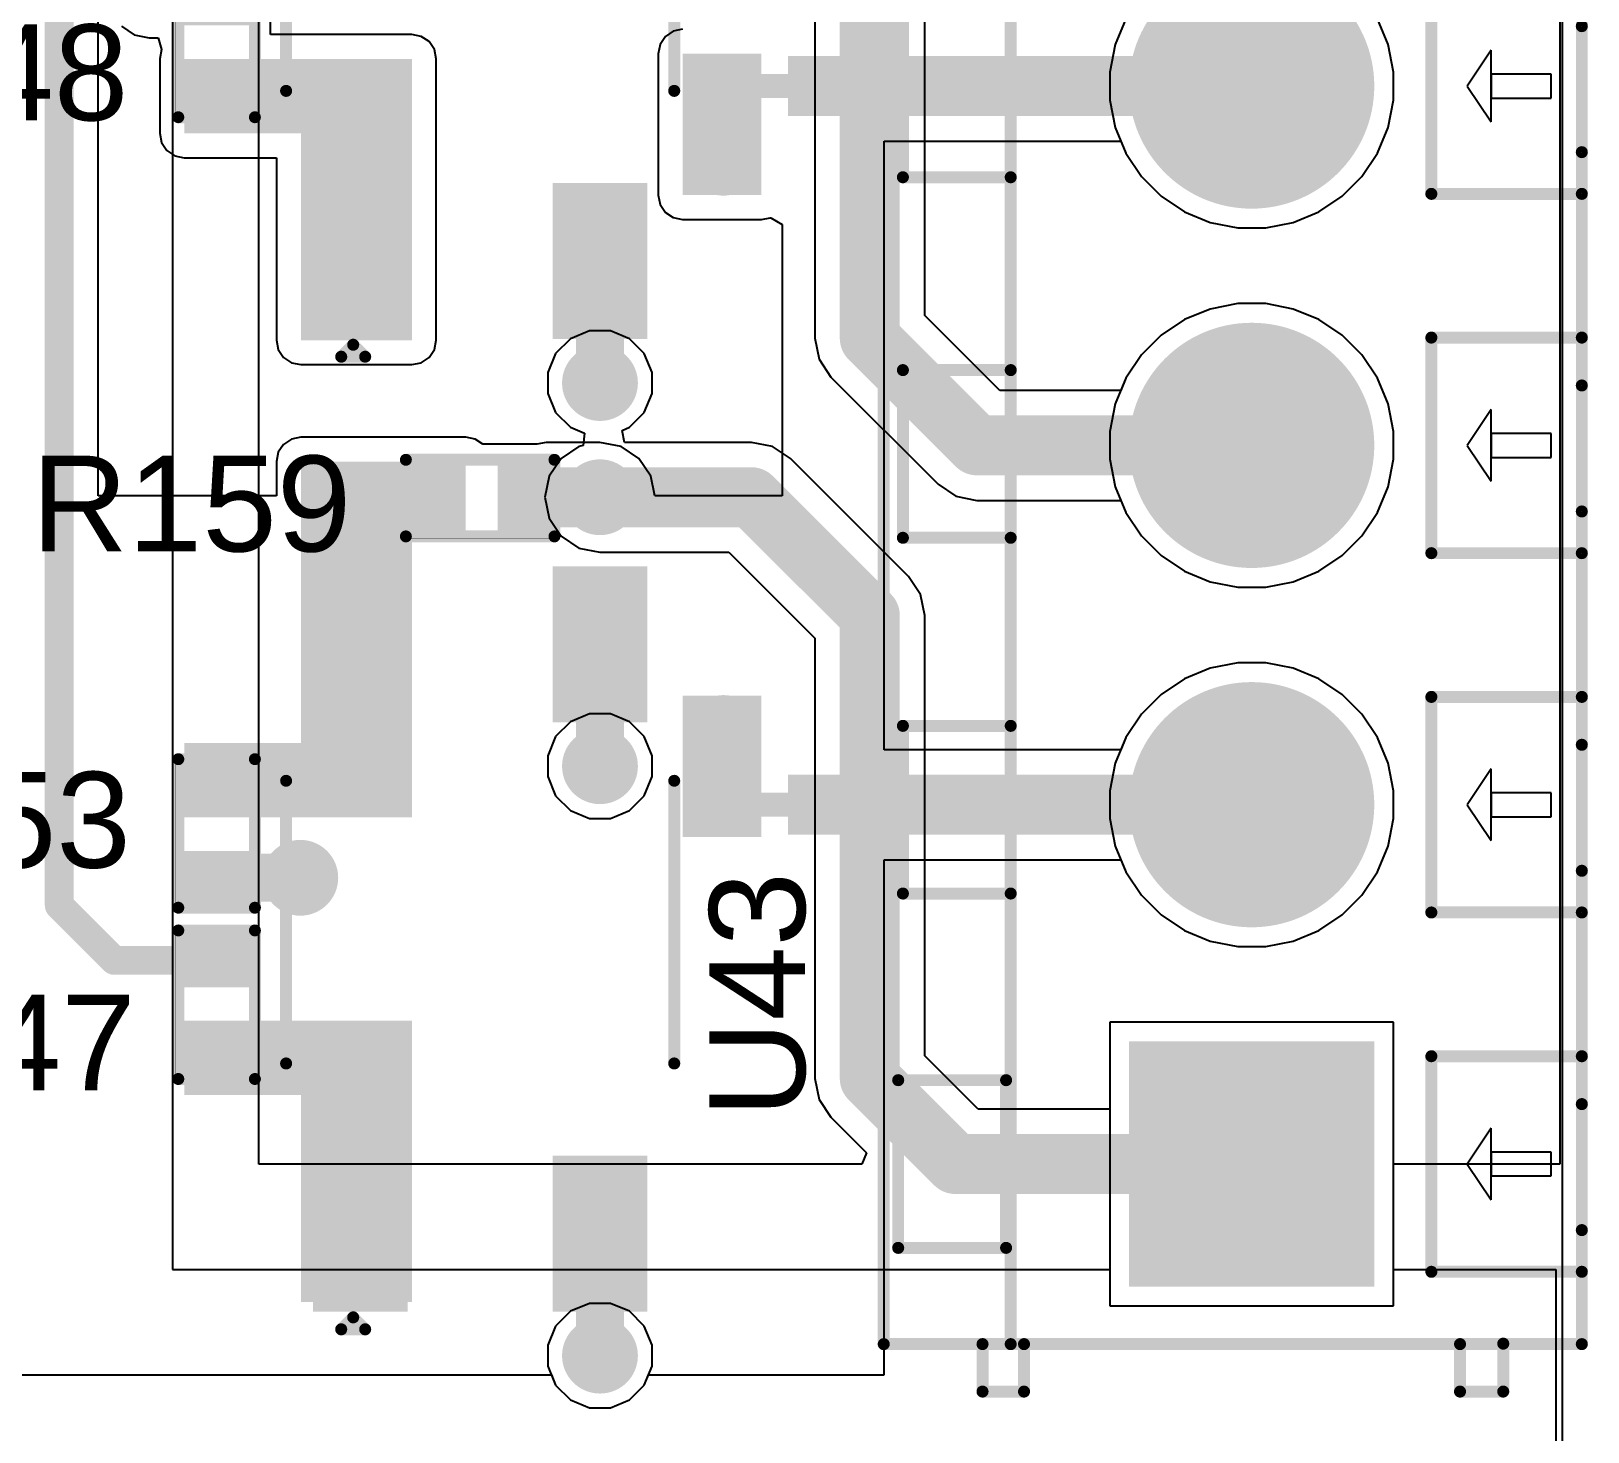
# Model space of a CAD drawing. Header units: millimetres. Extents: x 0 to 5423, y 0 to 5425.
# Drawn here: x 141.61 to 158.11, y 10.6 to 25.46 of the extents above; entities that cross this region are included whole.
import ezdxf

# ---------------------------------------------------------------- set-up
doc = ezdxf.new("R2010")
doc.units = ezdxf.units.MM
for name, color, linetype in [('BottomLayer', 5, 'Continuous'), ('BottomSolder', 6, 'Continuous'), ('MultiLayer', 9, 'Continuous'), ('PadHoleLayer', 156, 'Continuous'), ('TopLayer', 1, 'Continuous'), ('TopOverlay', 2, 'Continuous'), ('TopPaste', 8, 'Continuous'), ('TopSolder', 216, 'Continuous'), ('ViaHoleLayer', 16, 'Continuous')]:
    doc.layers.add(name, color=color, linetype=linetype)
doc.styles.add('Arial', font='', dxfattribs={"height": 0.2})
doc.styles.get('Arial').set_extended_font_data('Arial')

# ---------------------------------------------------------------- blocks, each defined once
blk = doc.blocks.new('N___T___P___37')
at = {"layer": 'TopLayer'}
for points in [[(-0.699, -0.318), (-0.699, 0.318), (-0.241, 0.318), (-0.241, -0.318)], [(0.241, -0.318), (0.241, 0.318), (0.699, 0.318), (0.699, -0.318)], [(-0.385, -0.127), (0.377, -0.127), (0.377, 0.127), (-0.385, 0.127)]]:
    blk.add_hatch(color=1, dxfattribs=at).paths.add_polyline_path(points)
at = {"layer": 'TopPaste'}
for points in [[(-0.699, -0.318), (-0.699, 0.318), (-0.241, 0.318), (-0.241, -0.318)], [(0.241, -0.318), (0.241, 0.318), (0.699, 0.318), (0.699, -0.318)]]:
    blk.add_hatch(color=8, dxfattribs=at).paths.add_polyline_path(points)
blk = doc.blocks.new('N___T___P___38')
at = {"layer": 'TopLayer'}
for points in [[(-0.699, -0.318), (-0.699, 0.318), (-0.241, 0.318), (-0.241, -0.318)], [(0.241, -0.318), (0.241, 0.318), (0.699, 0.318), (0.699, -0.318)], [(-0.384, -0.127), (0.378, -0.127), (0.378, 0.127), (-0.384, 0.127)]]:
    blk.add_hatch(color=1, dxfattribs=at).paths.add_polyline_path(points)
at = {"layer": 'TopPaste'}
for points in [[(-0.699, -0.318), (-0.699, 0.318), (-0.241, 0.318), (-0.241, -0.318)], [(0.241, -0.318), (0.241, 0.318), (0.699, 0.318), (0.699, -0.318)]]:
    blk.add_hatch(color=8, dxfattribs=at).paths.add_polyline_path(points)
blk = doc.blocks.new('DB125_3_81_8P_GN_S_68')
at = {"layer": 'BottomLayer'}
blk.add_hatch(color=5, dxfattribs=at).paths.add_polyline_path([(-14.585, 1.25), (-12.085, 1.25), (-12.085, -1.25), (-14.585, -1.25)])
h = blk.add_hatch(color=5, dxfattribs=at)
edge = h.paths.add_edge_path()
edge.add_arc((-9.525, 0), 1.25, 0, 360)
h = blk.add_hatch(color=5, dxfattribs=at)
edge = h.paths.add_edge_path()
edge.add_arc((-5.715, 0), 1.25, 0, 360)
h = blk.add_hatch(color=5, dxfattribs=at)
edge = h.paths.add_edge_path()
edge.add_arc((-1.905, 0), 1.25, 0, 360)
at = {"layer": 'BottomSolder'}
blk.add_hatch(color=6, dxfattribs=at).paths.add_polyline_path([(-14.635, 1.3), (-12.035, 1.3), (-12.035, -1.3), (-14.635, -1.3)])
h = blk.add_hatch(color=6, dxfattribs=at)
edge = h.paths.add_edge_path()
edge.add_arc((-9.525, 0), 1.3, 0, 360)
h = blk.add_hatch(color=6, dxfattribs=at)
edge = h.paths.add_edge_path()
edge.add_arc((-5.715, 0), 1.3, 0, 360)
h = blk.add_hatch(color=6, dxfattribs=at)
edge = h.paths.add_edge_path()
edge.add_arc((-1.905, 0), 1.3, 0, 360)
at = {"layer": 'MultiLayer'}
blk.add_hatch(color=9, dxfattribs=at).paths.add_polyline_path([(-14.585, 1.25), (-12.085, 1.25), (-12.085, -1.25), (-14.585, -1.25)])
h = blk.add_hatch(color=9, dxfattribs=at)
edge = h.paths.add_edge_path()
edge.add_arc((-9.525, 0), 1.25, 0, 360)
h = blk.add_hatch(color=9, dxfattribs=at)
edge = h.paths.add_edge_path()
edge.add_arc((-5.715, 0), 1.25, 0, 360)
h = blk.add_hatch(color=9, dxfattribs=at)
edge = h.paths.add_edge_path()
edge.add_arc((-1.905, 0), 1.25, 0, 360)
at = {"layer": 'PadHoleLayer'}
h = blk.add_hatch(color=156, dxfattribs=at)
edge = h.paths.add_edge_path()
edge.add_arc((-13.335, 0), 0.625, 0, 360)
h = blk.add_hatch(color=156, dxfattribs=at)
edge = h.paths.add_edge_path()
edge.add_arc((-9.525, 0), 0.625, 0, 360)
h = blk.add_hatch(color=156, dxfattribs=at)
edge = h.paths.add_edge_path()
edge.add_arc((-5.715, 0), 0.625, 0, 360)
h = blk.add_hatch(color=156, dxfattribs=at)
edge = h.paths.add_edge_path()
edge.add_arc((-1.905, 0), 0.625, 0, 360)
at = {"layer": 'TopLayer'}
blk.add_hatch(color=1, dxfattribs=at).paths.add_polyline_path([(-14.585, 1.25), (-12.085, 1.25), (-12.085, -1.25), (-14.585, -1.25)])
h = blk.add_hatch(color=1, dxfattribs=at)
edge = h.paths.add_edge_path()
edge.add_arc((-9.525, 0), 1.25, 0, 360)
h = blk.add_hatch(color=1, dxfattribs=at)
edge = h.paths.add_edge_path()
edge.add_arc((-5.715, 0), 1.25, 0, 360)
h = blk.add_hatch(color=1, dxfattribs=at)
edge = h.paths.add_edge_path()
edge.add_arc((-1.905, 0), 1.25, 0, 360)
at = {"layer": 'TopSolder'}
blk.add_hatch(color=216, dxfattribs=at).paths.add_polyline_path([(-14.635, 1.3), (-12.035, 1.3), (-12.035, -1.3), (-14.635, -1.3)])
h = blk.add_hatch(color=216, dxfattribs=at)
edge = h.paths.add_edge_path()
edge.add_arc((-9.525, 0), 1.3, 0, 360)
h = blk.add_hatch(color=216, dxfattribs=at)
edge = h.paths.add_edge_path()
edge.add_arc((-5.715, 0), 1.3, 0, 360)
h = blk.add_hatch(color=216, dxfattribs=at)
edge = h.paths.add_edge_path()
edge.add_arc((-1.905, 0), 1.3, 0, 360)
at = {"layer": 'TopOverlay'}
for p, q in [((-13.335, -2.286), (-13.716, -2.54)), ((-12.954, -2.54), (-13.335, -2.286)), ((-9.525, -2.286), (-9.906, -2.54)), ((-9.144, -2.54), (-9.525, -2.286)), ((-5.715, -2.286), (-6.096, -2.54)), ((-5.334, -2.54), (-5.715, -2.286)), ((-1.905, -2.286), (-2.286, -2.54)), ((-1.524, -2.54), (-1.905, -2.286)), ((-13.716, -2.54), (-12.954, -2.54)), ((-13.208, -2.54), (-13.462, -2.54)), ((-13.462, -2.54), (-13.462, -3.175)), ((-13.208, -3.175), (-13.208, -2.54)), ((-9.906, -2.54), (-9.144, -2.54)), ((-9.398, -2.54), (-9.652, -2.54)), ((-9.652, -2.54), (-9.652, -3.175)), ((-9.398, -3.175), (-9.398, -2.54)), ((-6.096, -2.54), (-5.334, -2.54)), ((-5.588, -2.54), (-5.842, -2.54)), ((-5.842, -2.54), (-5.842, -3.175)), ((-5.588, -3.175), (-5.588, -2.54)), ((-2.286, -2.54), (-1.524, -2.54)), ((-1.778, -2.54), (-2.032, -2.54)), ((-2.032, -2.54), (-2.032, -3.175)), ((-1.778, -3.175), (-1.778, -2.54)), ((-13.462, -3.175), (-13.208, -3.175)), ((-9.652, -3.175), (-9.398, -3.175)), ((-5.842, -3.175), (-5.588, -3.175)), ((-2.032, -3.175), (-1.778, -3.175))]:
    blk.add_line(p, q, dxfattribs=at)
at = {"layer": 'TopOverlay', "const_width": 0.127}
for points in [[(-15.245, 3.9), (-15.245, -3.5)], [(-15.245, 3.9), (15.245, 3.9)], [(-14.224, 3.747), (-12.446, 3.747)], [(-14.224, 3.747), (-14.224, 2.603)], [(-12.446, 3.747), (-12.446, 2.603)], [(-10.467, 3.697), (-8.689, 3.697)], [(-10.467, 3.697), (-10.467, 2.554)], [(-8.689, 3.697), (-8.689, 2.554)], [(-6.695, 3.697), (-4.917, 3.697)], [(-6.695, 3.697), (-6.695, 2.554)], [(-4.917, 3.697), (-4.917, 2.554)], [(-2.872, 3.697), (-1.094, 3.697)], [(-2.872, 3.697), (-2.872, 2.554)], [(-15.748, 2.853), (-15.245, 2.853)], [(-15.748, 2.853), (-15.748, 2.413)], [(-14.224, 2.603), (-12.446, 2.603)], [(-15.748, 2.413), (-15.245, 2.413)], [(-15.245, 2.554), (15.245, 2.554)], [(-10.467, 2.554), (-8.689, 2.554)], [(-6.695, 2.554), (-4.917, 2.554)], [(-2.872, 2.554), (-1.094, 2.554)], [(-14.478, -1.905), (-14.478, -3.5)], [(-14.478, -1.905), (-12.192, -1.905)], [(-12.192, -1.905), (-12.192, -3.5)], [(-10.668, -1.905), (-10.668, -3.5)], [(-10.668, -1.905), (-8.382, -1.905)], [(-8.382, -1.905), (-8.382, -3.5)], [(-6.858, -1.905), (-6.858, -3.5)], [(-6.858, -1.905), (-4.572, -1.905)], [(-4.572, -1.905), (-4.572, -3.5)], [(-3.048, -1.905), (-3.048, -3.5)], [(-3.048, -1.905), (-0.762, -1.905)], [(-15.748, -2.209), (-15.245, -2.209)], [(-15.748, -2.209), (-15.748, -2.667)], [(-15.748, -2.667), (-15.24, -2.667)], [(-15.245, -3.5), (15.245, -3.5)], [(-14.478, -3.5), (-14.036, -3.5)], [(-12.7, -3.5), (-12.192, -3.5)], [(-10.668, -3.5), (-10.226, -3.5)], [(-8.89, -3.5), (-8.382, -3.5)], [(-6.858, -3.5), (-6.416, -3.5)], [(-5.08, -3.5), (-4.572, -3.5)], [(-3.048, -3.5), (-2.606, -3.5)], [(-1.27, -3.5), (-0.762, -3.5)]]:
    blk.add_lwpolyline(points, dxfattribs=at)
at = {"layer": 'TopOverlay', "const_width": 0.0635}
for points in [[(-15.277, 3.9, 1), (-15.213, 3.9, 1)], [(-15.277, 3.9, 1), (-15.213, 3.9, 1)], [(-14.256, 3.747, 1), (-14.192, 3.747, 1)], [(-14.256, 3.747, 1), (-14.192, 3.747, 1)], [(-12.478, 3.747, 1), (-12.414, 3.747, 1)], [(-12.478, 3.747, 1), (-12.414, 3.747, 1)], [(-10.499, 3.697, 1), (-10.435, 3.697, 1)], [(-10.499, 3.697, 1), (-10.435, 3.697, 1)], [(-8.721, 3.697, 1), (-8.657, 3.697, 1)], [(-8.721, 3.697, 1), (-8.657, 3.697, 1)], [(-6.727, 3.697, 1), (-6.663, 3.697, 1)], [(-6.727, 3.697, 1), (-6.663, 3.697, 1)], [(-4.949, 3.697, 1), (-4.885, 3.697, 1)], [(-4.949, 3.697, 1), (-4.885, 3.697, 1)], [(-2.904, 3.697, 1), (-2.84, 3.697, 1)], [(-2.904, 3.697, 1), (-2.84, 3.697, 1)], [(-15.78, 2.853, 1), (-15.716, 2.853, 1)], [(-15.78, 2.853, 1), (-15.716, 2.853, 1)], [(-15.277, 2.853, 1), (-15.213, 2.853, 1)], [(-14.256, 2.603, 1), (-14.192, 2.603, 1)], [(-14.256, 2.603, 1), (-14.192, 2.603, 1)], [(-12.478, 2.603, 1), (-12.414, 2.603, 1)], [(-12.478, 2.603, 1), (-12.414, 2.603, 1)], [(-15.78, 2.413, 1), (-15.716, 2.413, 1)], [(-15.78, 2.413, 1), (-15.716, 2.413, 1)], [(-15.277, 2.554, 1), (-15.213, 2.554, 1)], [(-15.277, 2.413, 1), (-15.213, 2.413, 1)], [(-10.499, 2.554, 1), (-10.435, 2.554, 1)], [(-10.499, 2.554, 1), (-10.435, 2.554, 1)], [(-8.721, 2.554, 1), (-8.657, 2.554, 1)], [(-8.721, 2.554, 1), (-8.657, 2.554, 1)], [(-6.727, 2.554, 1), (-6.663, 2.554, 1)], [(-6.727, 2.554, 1), (-6.663, 2.554, 1)], [(-4.949, 2.554, 1), (-4.885, 2.554, 1)], [(-4.949, 2.554, 1), (-4.885, 2.554, 1)], [(-2.904, 2.554, 1), (-2.84, 2.554, 1)], [(-2.904, 2.554, 1), (-2.84, 2.554, 1)], [(-14.51, -1.905, 1), (-14.446, -1.905, 1)], [(-14.51, -1.905, 1), (-14.446, -1.905, 1)], [(-12.224, -1.905, 1), (-12.16, -1.905, 1)], [(-12.224, -1.905, 1), (-12.16, -1.905, 1)], [(-10.7, -1.905, 1), (-10.636, -1.905, 1)], [(-10.7, -1.905, 1), (-10.636, -1.905, 1)], [(-8.414, -1.905, 1), (-8.35, -1.905, 1)], [(-8.414, -1.905, 1), (-8.35, -1.905, 1)], [(-6.89, -1.905, 1), (-6.826, -1.905, 1)], [(-6.89, -1.905, 1), (-6.826, -1.905, 1)], [(-4.604, -1.905, 1), (-4.54, -1.905, 1)], [(-4.604, -1.905, 1), (-4.54, -1.905, 1)], [(-3.08, -1.905, 1), (-3.016, -1.905, 1)], [(-3.08, -1.905, 1), (-3.016, -1.905, 1)], [(-15.78, -2.209, 1), (-15.716, -2.209, 1)], [(-15.78, -2.209, 1), (-15.716, -2.209, 1)], [(-15.277, -2.209, 1), (-15.213, -2.209, 1)], [(-15.78, -2.667, 1), (-15.716, -2.667, 1)], [(-15.78, -2.667, 1), (-15.716, -2.667, 1)], [(-15.272, -2.667, 1), (-15.208, -2.667, 1)], [(-15.277, -3.5, 1), (-15.213, -3.5, 1)], [(-15.277, -3.5, 1), (-15.213, -3.5, 1)], [(-14.51, -3.5, 1), (-14.446, -3.5, 1)], [(-14.51, -3.5, 1), (-14.446, -3.5, 1)], [(-14.068, -3.5, 1), (-14.004, -3.5, 1)], [(-12.732, -3.5, 1), (-12.668, -3.5, 1)], [(-12.224, -3.5, 1), (-12.16, -3.5, 1)], [(-12.224, -3.5, 1), (-12.16, -3.5, 1)], [(-10.7, -3.5, 1), (-10.636, -3.5, 1)], [(-10.7, -3.5, 1), (-10.636, -3.5, 1)], [(-10.258, -3.5, 1), (-10.194, -3.5, 1)], [(-8.922, -3.5, 1), (-8.858, -3.5, 1)], [(-8.414, -3.5, 1), (-8.35, -3.5, 1)], [(-8.414, -3.5, 1), (-8.35, -3.5, 1)], [(-6.89, -3.5, 1), (-6.826, -3.5, 1)], [(-6.89, -3.5, 1), (-6.826, -3.5, 1)], [(-6.448, -3.5, 1), (-6.384, -3.5, 1)], [(-5.112, -3.5, 1), (-5.048, -3.5, 1)], [(-4.604, -3.5, 1), (-4.54, -3.5, 1)], [(-4.604, -3.5, 1), (-4.54, -3.5, 1)], [(-3.08, -3.5, 1), (-3.016, -3.5, 1)], [(-3.08, -3.5, 1), (-3.016, -3.5, 1)], [(-2.638, -3.5, 1), (-2.574, -3.5, 1)], [(-1.302, -3.5, 1), (-1.238, -3.5, 1)]]:
    blk.add_lwpolyline(points, format="xyb", close=True, dxfattribs=at)
blk = doc.blocks.new('SOP_4_2_54_99')
at = {"layer": 'TopLayer'}
for points in [[(-3.85, 1.67), (-2.4, 1.67), (-2.4, 0.87), (-3.85, 0.87)], [(2.4, 1.67), (3.85, 1.67), (3.85, 0.87), (2.4, 0.87)], [(-3.85, -0.87), (-2.4, -0.87), (-2.4, -1.67), (-3.85, -1.67)], [(2.4, -0.87), (3.85, -0.87), (3.85, -1.67), (2.4, -1.67)]]:
    blk.add_hatch(color=1, dxfattribs=at).paths.add_polyline_path(points)
at = {"layer": 'TopPaste'}
for points in [[(-3.85, 1.67), (-2.4, 1.67), (-2.4, 0.87), (-3.85, 0.87)], [(2.4, 1.67), (3.85, 1.67), (3.85, 0.87), (2.4, 0.87)], [(-3.85, -0.87), (-2.4, -0.87), (-2.4, -1.67), (-3.85, -1.67)], [(2.4, -0.87), (3.85, -0.87), (3.85, -1.67), (2.4, -1.67)]]:
    blk.add_hatch(color=8, dxfattribs=at).paths.add_polyline_path(points)
at = {"layer": 'TopSolder'}
for points in [[(-3.952, 1.772), (-2.298, 1.772), (-2.298, 0.768), (-3.952, 0.768)], [(2.298, 1.772), (3.952, 1.772), (3.952, 0.768), (2.298, 0.768)], [(-3.952, -0.768), (-2.298, -0.768), (-2.298, -1.772), (-3.952, -1.772)], [(2.298, -0.768), (3.952, -0.768), (3.952, -1.772), (2.298, -1.772)]]:
    blk.add_hatch(color=216, dxfattribs=at).paths.add_polyline_path(points)
at = {"layer": 'TopOverlay', "const_width": 0.127}
for points in [[(-1.321, 2.057), (1.676, 2.057)], [(-4.14, 1.473), (-4.14, 1.219)], [(-4.14, 1.473), (-4.013, 1.346)], [(-4.013, 1.346), (-4.14, 1.219)], [(-1.321, -2.057), (1.676, -2.057)]]:
    blk.add_lwpolyline(points, dxfattribs=at)
at = {"layer": 'TopOverlay', "const_width": 0.0635}
for points in [[(-1.353, 2.057, 1), (-1.289, 2.057, 1)], [(1.645, 2.057, 1), (1.708, 2.057, 1)], [(-4.172, 1.473, 1), (-4.108, 1.473, 1)], [(-4.172, 1.473, 1), (-4.108, 1.473, 1)], [(-4.045, 1.346, 1), (-3.981, 1.346, 1)], [(-4.045, 1.346, 1), (-3.981, 1.346, 1)], [(-4.172, 1.219, 1), (-4.108, 1.219, 1)], [(-4.172, 1.219, 1), (-4.108, 1.219, 1)], [(-1.353, -2.057, 1), (-1.289, -2.057, 1)], [(1.645, -2.057, 1), (1.708, -2.057, 1)]]:
    blk.add_lwpolyline(points, format="xyb", close=True, dxfattribs=at)
blk = doc.blocks.new('SOP_4_2_54_100')
at = {"layer": 'TopLayer'}
for points in [[(-3.85, 1.67), (-2.4, 1.67), (-2.4, 0.87), (-3.85, 0.87)], [(2.4, 1.67), (3.85, 1.67), (3.85, 0.87), (2.4, 0.87)], [(-3.85, -0.87), (-2.4, -0.87), (-2.4, -1.67), (-3.85, -1.67)], [(2.4, -0.87), (3.85, -0.87), (3.85, -1.67), (2.4, -1.67)]]:
    blk.add_hatch(color=1, dxfattribs=at).paths.add_polyline_path(points)
at = {"layer": 'TopPaste'}
for points in [[(-3.85, 1.67), (-2.4, 1.67), (-2.4, 0.87), (-3.85, 0.87)], [(2.4, 1.67), (3.85, 1.67), (3.85, 0.87), (2.4, 0.87)], [(-3.85, -0.87), (-2.4, -0.87), (-2.4, -1.67), (-3.85, -1.67)], [(2.4, -0.87), (3.85, -0.87), (3.85, -1.67), (2.4, -1.67)]]:
    blk.add_hatch(color=8, dxfattribs=at).paths.add_polyline_path(points)
at = {"layer": 'TopSolder'}
for points in [[(-3.952, 1.772), (-2.298, 1.772), (-2.298, 0.768), (-3.952, 0.768)], [(2.298, 1.772), (3.952, 1.772), (3.952, 0.768), (2.298, 0.768)], [(-3.952, -0.768), (-2.298, -0.768), (-2.298, -1.772), (-3.952, -1.772)], [(2.298, -0.768), (3.952, -0.768), (3.952, -1.772), (2.298, -1.772)]]:
    blk.add_hatch(color=216, dxfattribs=at).paths.add_polyline_path(points)
at = {"layer": 'TopOverlay', "const_width": 0.127}
for points in [[(-1.321, 2.057), (1.676, 2.057)], [(-4.14, 1.473), (-4.14, 1.219)], [(-4.14, 1.473), (-4.013, 1.346)], [(-4.013, 1.346), (-4.14, 1.219)], [(-1.321, -2.057), (1.676, -2.057)]]:
    blk.add_lwpolyline(points, dxfattribs=at)
at = {"layer": 'TopOverlay', "const_width": 0.0635}
for points in [[(-1.353, 2.057, 1), (-1.289, 2.057, 1)], [(1.645, 2.057, 1), (1.708, 2.057, 1)], [(-4.172, 1.473, 1), (-4.108, 1.473, 1)], [(-4.172, 1.473, 1), (-4.108, 1.473, 1)], [(-4.045, 1.346, 1), (-3.981, 1.346, 1)], [(-4.045, 1.346, 1), (-3.981, 1.346, 1)], [(-4.172, 1.219, 1), (-4.108, 1.219, 1)], [(-4.172, 1.219, 1), (-4.108, 1.219, 1)], [(-1.353, -2.057, 1), (-1.289, -2.057, 1)], [(1.645, -2.057, 1), (1.708, -2.057, 1)]]:
    blk.add_lwpolyline(points, format="xyb", close=True, dxfattribs=at)
blk = doc.blocks.new('R___0402_145')
at = {"layer": 'TopLayer'}
for points in [[(-0.699, -0.318), (-0.699, 0.318), (-0.241, 0.318), (-0.241, -0.318)], [(0.241, -0.318), (0.241, 0.318), (0.699, 0.318), (0.699, -0.318)]]:
    blk.add_hatch(color=1, dxfattribs=at).paths.add_polyline_path(points)
at = {"layer": 'TopPaste'}
for points in [[(-0.699, -0.318), (-0.699, 0.318), (-0.241, 0.318), (-0.241, -0.318)], [(0.241, -0.318), (0.241, 0.318), (0.699, 0.318), (0.699, -0.318)]]:
    blk.add_hatch(color=8, dxfattribs=at).paths.add_polyline_path(points)
at = {"layer": 'TopSolder'}
for points in [[(-0.754, -0.373), (-0.754, 0.373), (-0.186, 0.373), (-0.186, -0.373)], [(0.186, -0.373), (0.186, 0.373), (0.754, 0.373), (0.754, -0.373)]]:
    blk.add_hatch(color=216, dxfattribs=at).paths.add_polyline_path(points)
at = {"layer": 'TopOverlay'}
for points, const_width in [([(-0.787, 0.406), (0.787, 0.406)], 0.127), ([(-0.787, -0.406), (-0.787, 0.406)], 0.127), ([(0.787, -0.406), (0.787, 0.406)], 0.127), ([(-0.787, -0.406), (0.787, -0.406)], 0.127), ([(-0.813, -0.432), (0.813, -0.432)], 0.00323)]:
    blk.add_lwpolyline(points, dxfattribs=dict(at, const_width=const_width))
for points, const_width in [([(-0.819, 0.406, 1), (-0.756, 0.406, 1)], 0.0635), ([(-0.819, 0.406, 1), (-0.756, 0.406, 1)], 0.0635), ([(0.756, 0.406, 1), (0.819, 0.406, 1)], 0.0635), ([(0.756, 0.406, 1), (0.819, 0.406, 1)], 0.0635), ([(-0.819, -0.406, 1), (-0.756, -0.406, 1)], 0.0635), ([(-0.819, -0.406, 1), (-0.756, -0.406, 1)], 0.0635), ([(-0.814, -0.432, 1), (-0.812, -0.432, 1)], 0.00161), ([(0.756, -0.406, 1), (0.819, -0.406, 1)], 0.0635), ([(0.756, -0.406, 1), (0.819, -0.406, 1)], 0.0635), ([(0.812, -0.432, 1), (0.814, -0.432, 1)], 0.00161)]:
    blk.add_lwpolyline(points, format="xyb", close=True, dxfattribs=dict(at, const_width=const_width))
blk = doc.blocks.new('R___0402_151')
at = {"layer": 'TopLayer'}
for points in [[(-0.699, -0.318), (-0.699, 0.317), (-0.241, 0.317), (-0.241, -0.318)], [(0.241, -0.318), (0.241, 0.317), (0.699, 0.317), (0.699, -0.318)]]:
    blk.add_hatch(color=1, dxfattribs=at).paths.add_polyline_path(points)
at = {"layer": 'TopPaste'}
for points in [[(-0.699, -0.318), (-0.699, 0.317), (-0.241, 0.317), (-0.241, -0.318)], [(0.241, -0.318), (0.241, 0.317), (0.699, 0.317), (0.699, -0.318)]]:
    blk.add_hatch(color=8, dxfattribs=at).paths.add_polyline_path(points)
at = {"layer": 'TopSolder'}
for points in [[(-0.754, -0.373), (-0.754, 0.373), (-0.186, 0.373), (-0.186, -0.373)], [(0.186, -0.373), (0.186, 0.373), (0.754, 0.373), (0.754, -0.373)]]:
    blk.add_hatch(color=216, dxfattribs=at).paths.add_polyline_path(points)
at = {"layer": 'TopOverlay'}
for points, const_width in [([(-0.787, -0.406), (-0.787, 0.406)], 0.127), ([(0.787, 0.406), (-0.787, 0.406)], 0.127), ([(0.787, -0.406), (0.787, 0.406)], 0.127), ([(0.787, -0.406), (-0.787, -0.406)], 0.127), ([(0.813, -0.432), (-0.813, -0.432)], 0.00323)]:
    blk.add_lwpolyline(points, dxfattribs=dict(at, const_width=const_width))
for points, const_width in [([(-0.819, 0.406, 1), (-0.756, 0.406, 1)], 0.0635), ([(-0.819, 0.406, 1), (-0.756, 0.406, 1)], 0.0635), ([(0.756, 0.406, 1), (0.819, 0.406, 1)], 0.0635), ([(0.756, 0.406, 1), (0.819, 0.406, 1)], 0.0635), ([(-0.819, -0.406, 1), (-0.756, -0.406, 1)], 0.0635), ([(-0.819, -0.406, 1), (-0.756, -0.406, 1)], 0.0635), ([(-0.814, -0.432, 1), (-0.812, -0.432, 1)], 0.00161), ([(0.756, -0.406, 1), (0.819, -0.406, 1)], 0.0635), ([(0.756, -0.406, 1), (0.819, -0.406, 1)], 0.0635), ([(0.812, -0.432, 1), (0.814, -0.432, 1)], 0.00161)]:
    blk.add_lwpolyline(points, format="xyb", close=True, dxfattribs=dict(at, const_width=const_width))
blk = doc.blocks.new('R___0402_156')
at = {"layer": 'TopLayer'}
for points in [[(-0.699, -0.318), (-0.699, 0.317), (-0.241, 0.317), (-0.241, -0.318)], [(0.241, -0.318), (0.241, 0.317), (0.699, 0.317), (0.699, -0.318)]]:
    blk.add_hatch(color=1, dxfattribs=at).paths.add_polyline_path(points)
at = {"layer": 'TopPaste'}
for points in [[(-0.699, -0.318), (-0.699, 0.317), (-0.241, 0.317), (-0.241, -0.318)], [(0.241, -0.318), (0.241, 0.317), (0.699, 0.317), (0.699, -0.318)]]:
    blk.add_hatch(color=8, dxfattribs=at).paths.add_polyline_path(points)
at = {"layer": 'TopSolder'}
for points in [[(-0.754, -0.373), (-0.754, 0.373), (-0.186, 0.373), (-0.186, -0.373)], [(0.186, -0.373), (0.186, 0.373), (0.754, 0.373), (0.754, -0.373)]]:
    blk.add_hatch(color=216, dxfattribs=at).paths.add_polyline_path(points)
at = {"layer": 'TopOverlay'}
for points, const_width in [([(-0.787, -0.406), (-0.787, 0.406)], 0.127), ([(0.787, 0.406), (-0.787, 0.406)], 0.127), ([(0.787, -0.406), (0.787, 0.406)], 0.127), ([(0.787, -0.406), (-0.787, -0.406)], 0.127), ([(0.813, -0.432), (-0.813, -0.432)], 0.00323)]:
    blk.add_lwpolyline(points, dxfattribs=dict(at, const_width=const_width))
for points, const_width in [([(-0.819, 0.406, 1), (-0.756, 0.406, 1)], 0.0635), ([(-0.819, 0.406, 1), (-0.756, 0.406, 1)], 0.0635), ([(0.756, 0.406, 1), (0.819, 0.406, 1)], 0.0635), ([(0.756, 0.406, 1), (0.819, 0.406, 1)], 0.0635), ([(-0.819, -0.406, 1), (-0.756, -0.406, 1)], 0.0635), ([(-0.819, -0.406, 1), (-0.756, -0.406, 1)], 0.0635), ([(-0.814, -0.432, 1), (-0.812, -0.432, 1)], 0.00161), ([(0.756, -0.406, 1), (0.819, -0.406, 1)], 0.0635), ([(0.756, -0.406, 1), (0.819, -0.406, 1)], 0.0635), ([(0.812, -0.432, 1), (0.814, -0.432, 1)], 0.00161)]:
    blk.add_lwpolyline(points, format="xyb", close=True, dxfattribs=dict(at, const_width=const_width))
blk = doc.blocks.new('R___0402_157')
at = {"layer": 'TopLayer'}
for points in [[(-0.699, -0.318), (-0.699, 0.317), (-0.241, 0.317), (-0.241, -0.318)], [(0.241, -0.318), (0.241, 0.317), (0.699, 0.317), (0.699, -0.318)]]:
    blk.add_hatch(color=1, dxfattribs=at).paths.add_polyline_path(points)
at = {"layer": 'TopPaste'}
for points in [[(-0.699, -0.318), (-0.699, 0.317), (-0.241, 0.317), (-0.241, -0.318)], [(0.241, -0.318), (0.241, 0.317), (0.699, 0.317), (0.699, -0.318)]]:
    blk.add_hatch(color=8, dxfattribs=at).paths.add_polyline_path(points)
at = {"layer": 'TopSolder'}
for points in [[(-0.754, -0.373), (-0.754, 0.373), (-0.186, 0.373), (-0.186, -0.373)], [(0.186, -0.373), (0.186, 0.373), (0.754, 0.373), (0.754, -0.373)]]:
    blk.add_hatch(color=216, dxfattribs=at).paths.add_polyline_path(points)
at = {"layer": 'TopOverlay'}
for points, const_width in [([(-0.787, -0.406), (-0.787, 0.406)], 0.127), ([(0.787, 0.406), (-0.787, 0.406)], 0.127), ([(0.787, -0.406), (0.787, 0.406)], 0.127), ([(0.787, -0.406), (-0.787, -0.406)], 0.127), ([(0.813, -0.432), (-0.813, -0.432)], 0.00323)]:
    blk.add_lwpolyline(points, dxfattribs=dict(at, const_width=const_width))
for points, const_width in [([(-0.819, 0.406, 1), (-0.756, 0.406, 1)], 0.0635), ([(-0.819, 0.406, 1), (-0.756, 0.406, 1)], 0.0635), ([(0.756, 0.406, 1), (0.819, 0.406, 1)], 0.0635), ([(0.756, 0.406, 1), (0.819, 0.406, 1)], 0.0635), ([(-0.819, -0.406, 1), (-0.756, -0.406, 1)], 0.0635), ([(-0.819, -0.406, 1), (-0.756, -0.406, 1)], 0.0635), ([(-0.814, -0.432, 1), (-0.812, -0.432, 1)], 0.00161), ([(0.756, -0.406, 1), (0.819, -0.406, 1)], 0.0635), ([(0.756, -0.406, 1), (0.819, -0.406, 1)], 0.0635), ([(0.812, -0.432, 1), (0.814, -0.432, 1)], 0.00161)]:
    blk.add_lwpolyline(points, format="xyb", close=True, dxfattribs=dict(at, const_width=const_width))

msp = doc.modelspace()

# ---------------------------------------------------------------- hatches: boundary and pattern name
at = {"layer": 'BottomLayer'}
h = msp.add_hatch(color=5, dxfattribs=at)
edge = h.paths.add_edge_path()
edge.add_arc((148.943, 24.114), 0.3, 0, 360)
h = msp.add_hatch(color=5, dxfattribs=at)
edge = h.paths.add_edge_path()
edge.add_arc((147.635, 21.725), 0.3, 0, 360)
h = msp.add_hatch(color=5, dxfattribs=at)
edge = h.paths.add_edge_path()
edge.add_arc((147.635, 20.514), 0.3, 0, 360)
h = msp.add_hatch(color=5, dxfattribs=at)
edge = h.paths.add_edge_path()
edge.add_arc((148.943, 18.014), 0.3, 0, 360)
h = msp.add_hatch(color=5, dxfattribs=at)
edge = h.paths.add_edge_path()
edge.add_arc((147.635, 17.662), 0.3, 0, 360)
h = msp.add_hatch(color=5, dxfattribs=at)
edge = h.paths.add_edge_path()
edge.add_arc((144.458, 16.479), 0.3, 0, 360)
h = msp.add_hatch(color=5, dxfattribs=at)
edge = h.paths.add_edge_path()
edge.add_arc((147.635, 11.412), 0.3, 0, 360)
at = {"layer": 'BottomSolder'}
h = msp.add_hatch(color=6, dxfattribs=at)
edge = h.paths.add_edge_path()
edge.add_arc((148.943, 24.114), 0.402, 0, 360)
h = msp.add_hatch(color=6, dxfattribs=at)
edge = h.paths.add_edge_path()
edge.add_arc((147.635, 21.725), 0.402, 0, 360)
h = msp.add_hatch(color=6, dxfattribs=at)
edge = h.paths.add_edge_path()
edge.add_arc((147.635, 20.514), 0.402, 0, 360)
h = msp.add_hatch(color=6, dxfattribs=at)
edge = h.paths.add_edge_path()
edge.add_arc((148.943, 18.014), 0.402, 0, 360)
h = msp.add_hatch(color=6, dxfattribs=at)
edge = h.paths.add_edge_path()
edge.add_arc((147.635, 17.662), 0.402, 0, 360)
h = msp.add_hatch(color=6, dxfattribs=at)
edge = h.paths.add_edge_path()
edge.add_arc((144.458, 16.479), 0.402, 0, 360)
h = msp.add_hatch(color=6, dxfattribs=at)
edge = h.paths.add_edge_path()
edge.add_arc((147.635, 11.412), 0.402, 0, 360)
at = {"layer": 'TopLayer'}
for points in [[(145.61, 25.162), (143.228, 25.162), (143.228, 24.373), (145.61, 24.373)], [(145.641, 22.179), (145.641, 25.162), (144.464, 25.162), (144.464, 22.179)], [(148.511, 25.217), (148.511, 23.718), (149.346, 23.718), (149.346, 25.217)], [(149.628, 24.557), (151.032, 24.557), (151.032, 25.192), (149.628, 25.192)], [(144.464, 20.892), (144.464, 17.119), (145.641, 17.119), (145.641, 20.892)], [(144.464, 20.103), (146.212, 20.103), (146.212, 20.892), (144.464, 20.892)], [(149.346, 16.911), (149.346, 18.41), (148.511, 18.41), (148.511, 16.911)], [(145.61, 17.907), (143.228, 17.907), (143.228, 17.119), (145.61, 17.119)], [(149.628, 16.937), (151.032, 16.937), (151.032, 17.572), (149.628, 17.572)], [(145.61, 14.964), (143.228, 14.964), (143.228, 14.175), (145.61, 14.175)], [(145.641, 11.981), (145.641, 14.964), (144.464, 14.964), (144.464, 11.981)]]:
    msp.add_hatch(color=1, dxfattribs=at).paths.add_polyline_path(points)
h = msp.add_hatch(color=1, dxfattribs=at)
edge = h.paths.add_edge_path()
edge.add_arc((148.943, 24.114), 0.3, 0, 360)
h = msp.add_hatch(color=1, dxfattribs=at)
edge = h.paths.add_edge_path()
edge.add_arc((147.635, 21.725), 0.3, 0, 360)
h = msp.add_hatch(color=1, dxfattribs=at)
edge = h.paths.add_edge_path()
edge.add_arc((147.635, 20.514), 0.3, 0, 360)
h = msp.add_hatch(color=1, dxfattribs=at)
edge = h.paths.add_edge_path()
edge.add_arc((148.943, 18.014), 0.3, 0, 360)
h = msp.add_hatch(color=1, dxfattribs=at)
edge = h.paths.add_edge_path()
edge.add_arc((147.635, 17.662), 0.3, 0, 360)
h = msp.add_hatch(color=1, dxfattribs=at)
edge = h.paths.add_edge_path()
edge.add_arc((144.458, 16.479), 0.3, 0, 360)
h = msp.add_hatch(color=1, dxfattribs=at)
edge = h.paths.add_edge_path()
edge.add_arc((147.635, 11.412), 0.3, 0, 360)
at = {"layer": 'TopSolder'}
h = msp.add_hatch(color=216, dxfattribs=at)
edge = h.paths.add_edge_path()
edge.add_arc((148.943, 24.114), 0.402, 0, 360)
h = msp.add_hatch(color=216, dxfattribs=at)
edge = h.paths.add_edge_path()
edge.add_arc((147.635, 21.725), 0.402, 0, 360)
h = msp.add_hatch(color=216, dxfattribs=at)
edge = h.paths.add_edge_path()
edge.add_arc((147.635, 20.514), 0.402, 0, 360)
h = msp.add_hatch(color=216, dxfattribs=at)
edge = h.paths.add_edge_path()
edge.add_arc((148.943, 18.014), 0.402, 0, 360)
h = msp.add_hatch(color=216, dxfattribs=at)
edge = h.paths.add_edge_path()
edge.add_arc((147.635, 17.662), 0.402, 0, 360)
h = msp.add_hatch(color=216, dxfattribs=at)
edge = h.paths.add_edge_path()
edge.add_arc((144.458, 16.479), 0.402, 0, 360)
h = msp.add_hatch(color=216, dxfattribs=at)
edge = h.paths.add_edge_path()
edge.add_arc((147.635, 11.412), 0.402, 0, 360)
at = {"layer": 'ViaHoleLayer'}
h = msp.add_hatch(color=16, dxfattribs=at)
edge = h.paths.add_edge_path()
edge.add_arc((148.943, 24.114), 0.15, 0, 360)
h = msp.add_hatch(color=16, dxfattribs=at)
edge = h.paths.add_edge_path()
edge.add_arc((147.635, 21.725), 0.15, 0, 360)
h = msp.add_hatch(color=16, dxfattribs=at)
edge = h.paths.add_edge_path()
edge.add_arc((147.635, 20.514), 0.15, 0, 360)
h = msp.add_hatch(color=16, dxfattribs=at)
edge = h.paths.add_edge_path()
edge.add_arc((148.943, 18.014), 0.15, 0, 360)
h = msp.add_hatch(color=16, dxfattribs=at)
edge = h.paths.add_edge_path()
edge.add_arc((147.635, 17.662), 0.15, 0, 360)
h = msp.add_hatch(color=16, dxfattribs=at)
edge = h.paths.add_edge_path()
edge.add_arc((144.458, 16.479), 0.15, 0, 360)
h = msp.add_hatch(color=16, dxfattribs=at)
edge = h.paths.add_edge_path()
edge.add_arc((147.635, 11.412), 0.15, 0, 360)

# ---------------------------------------------------------------- linework, layer by layer
at = {"layer": 'BottomLayer'}
for p, q in [((157.81, 155.456), (157.81, 13.444)), ((144.018, 13.444), (144.018, 69.91)), ((143.104, 36.17), (143.104, 12.327)), ((149.912, 29.062), (149.912, 22.2)), ((151.078, 22.441), (151.078, 29.131)), ((153.211, 25.586), (153.097, 25.313)), ((155.99, 25.313), (155.876, 25.586)), ((153.097, 25.313), (153.039, 25.022)), ((156.047, 25.022), (155.99, 25.313)), ((153.039, 25.022), (153.039, 24.726)), ((156.047, 24.726), (156.047, 25.022)), ((153.039, 24.726), (153.097, 24.435)), ((155.99, 24.435), (156.047, 24.726)), ((153.097, 24.435), (153.211, 24.162)), ((155.876, 24.162), (155.99, 24.435)), ((153.211, 24.162), (153.375, 23.915)), ((155.712, 23.915), (155.876, 24.162)), ((153.375, 23.915), (153.585, 23.706)), ((155.502, 23.706), (155.712, 23.915)), ((153.585, 23.706), (153.831, 23.541)), ((155.256, 23.541), (155.502, 23.706)), ((153.831, 23.541), (154.105, 23.428)), ((154.982, 23.428), (155.256, 23.541)), ((154.105, 23.428), (154.395, 23.37)), ((154.395, 23.37), (154.692, 23.37)), ((154.692, 23.37), (154.982, 23.428)), ((154.105, 22.51), (153.831, 22.397)), ((154.395, 22.568), (154.105, 22.51)), ((154.692, 22.568), (154.395, 22.568)), ((154.982, 22.51), (154.692, 22.568)), ((155.256, 22.397), (154.982, 22.51)), ((147.524, 22.279), (147.321, 22.195)), ((147.745, 22.279), (147.524, 22.279)), ((147.949, 22.195), (147.745, 22.279)), ((151.872, 21.647), (151.078, 22.441)), ((153.831, 22.397), (153.585, 22.232)), ((155.502, 22.232), (155.256, 22.397)), ((147.321, 22.195), (147.165, 22.039)), ((148.104, 22.039), (147.949, 22.195)), ((149.912, 22.2), (149.957, 21.977)), ((153.585, 22.232), (153.375, 22.023)), ((155.712, 22.023), (155.502, 22.232)), ((147.165, 22.039), (147.081, 21.836)), ((148.189, 21.836), (148.104, 22.039)), ((149.957, 21.977), (150.083, 21.788)), ((153.375, 22.023), (153.211, 21.776)), ((155.876, 21.776), (155.712, 22.023)), ((147.081, 21.836), (147.081, 21.615)), ((148.189, 21.615), (148.189, 21.836)), ((150.083, 21.788), (151.219, 20.652)), ((153.157, 21.647), (151.872, 21.647)), ((153.211, 21.776), (153.157, 21.647)), ((155.99, 21.503), (155.876, 21.776)), ((147.081, 21.615), (147.165, 21.412)), ((148.104, 21.412), (148.189, 21.615)), ((156.047, 21.212), (155.99, 21.503)), ((147.165, 21.412), (147.321, 21.256)), ((147.949, 21.256), (148.104, 21.412)), ((147.321, 21.256), (147.471, 21.193)), ((147.471, 21.193), (147.458, 21.061)), ((147.87, 21.223), (147.949, 21.256)), ((147.896, 21.096), (147.87, 21.223)), ((156.047, 20.916), (156.047, 21.212)), ((147.412, 21.052), (147.223, 20.926)), ((147.458, 21.061), (147.412, 21.052)), ((149.242, 21.096), (147.896, 21.096)), ((149.465, 21.052), (149.242, 21.096)), ((149.654, 20.926), (149.465, 21.052)), ((147.223, 20.926), (147.096, 20.737)), ((150.907, 19.673), (149.654, 20.926)), ((155.99, 20.625), (156.047, 20.916)), ((147.096, 20.737), (147.052, 20.514)), ((151.219, 20.652), (151.408, 20.526)), ((147.052, 20.514), (147.096, 20.291)), ((151.408, 20.526), (151.631, 20.481)), ((151.631, 20.481), (153.157, 20.481)), ((153.157, 20.481), (153.211, 20.352)), ((155.876, 20.352), (155.99, 20.625)), ((153.211, 20.352), (153.375, 20.105)), ((155.712, 20.105), (155.876, 20.352)), ((147.096, 20.291), (147.223, 20.102)), ((147.223, 20.102), (147.412, 19.975)), ((147.412, 19.975), (147.635, 19.931)), ((153.375, 20.105), (153.585, 19.896)), ((155.502, 19.896), (155.712, 20.105)), ((147.635, 19.931), (149.001, 19.931)), ((149.001, 19.931), (149.912, 19.019)), ((153.585, 19.896), (153.831, 19.731)), ((155.256, 19.731), (155.502, 19.896)), ((151.033, 19.484), (150.907, 19.673)), ((153.831, 19.731), (154.105, 19.618)), ((154.982, 19.618), (155.256, 19.731)), ((151.078, 19.261), (151.033, 19.484)), ((154.105, 19.618), (154.395, 19.56)), ((154.395, 19.56), (154.692, 19.56)), ((154.692, 19.56), (154.982, 19.618)), ((151.078, 14.592), (151.078, 19.261)), ((149.912, 19.019), (149.912, 14.351)), ((154.105, 18.7), (153.831, 18.587)), ((154.395, 18.758), (154.105, 18.7)), ((154.692, 18.758), (154.395, 18.758)), ((154.982, 18.7), (154.692, 18.758)), ((155.256, 18.587), (154.982, 18.7)), ((153.831, 18.587), (153.585, 18.422)), ((155.502, 18.422), (155.256, 18.587)), ((153.585, 18.422), (153.375, 18.213)), ((155.712, 18.213), (155.502, 18.422)), ((147.524, 18.216), (147.321, 18.132)), ((147.745, 18.216), (147.524, 18.216)), ((147.949, 18.132), (147.745, 18.216)), ((153.375, 18.213), (153.211, 17.966)), ((155.876, 17.966), (155.712, 18.213)), ((147.321, 18.132), (147.165, 17.976)), ((148.104, 17.976), (147.949, 18.132)), ((147.165, 17.976), (147.081, 17.772)), ((148.189, 17.772), (148.104, 17.976)), ((153.211, 17.966), (153.097, 17.693)), ((155.99, 17.693), (155.876, 17.966)), ((147.081, 17.772), (147.081, 17.552)), ((148.189, 17.552), (148.189, 17.772)), ((153.097, 17.693), (153.039, 17.402)), ((156.047, 17.402), (155.99, 17.693)), ((147.081, 17.552), (147.165, 17.348)), ((148.104, 17.348), (148.189, 17.552)), ((147.165, 17.348), (147.321, 17.193)), ((147.949, 17.193), (148.104, 17.348)), ((153.039, 17.402), (153.039, 17.106)), ((156.047, 17.106), (156.047, 17.402)), ((147.321, 17.193), (147.524, 17.108)), ((147.745, 17.108), (147.949, 17.193)), ((147.524, 17.108), (147.745, 17.108)), ((153.039, 17.106), (153.097, 16.815)), ((155.99, 16.815), (156.047, 17.106)), ((153.097, 16.815), (153.211, 16.542)), ((155.876, 16.542), (155.99, 16.815)), ((153.211, 16.542), (153.375, 16.295)), ((155.712, 16.295), (155.876, 16.542)), ((153.375, 16.295), (153.585, 16.086)), ((155.502, 16.086), (155.712, 16.295)), ((153.585, 16.086), (153.831, 15.921)), ((155.256, 15.921), (155.502, 16.086)), ((153.831, 15.921), (154.105, 15.808)), ((154.982, 15.808), (155.256, 15.921)), ((154.105, 15.808), (154.395, 15.75)), ((154.395, 15.75), (154.692, 15.75)), ((154.692, 15.75), (154.982, 15.808)), ((156.047, 14.948), (153.039, 14.948)), ((153.039, 14.948), (153.039, 14.027)), ((156.047, 13.444), (156.047, 14.948)), ((151.643, 14.027), (151.078, 14.592)), ((149.912, 14.351), (149.957, 14.128)), ((149.957, 14.128), (150.083, 13.939)), ((153.039, 14.027), (151.643, 14.027)), ((150.083, 13.939), (150.461, 13.561)), ((150.461, 13.561), (150.412, 13.444)), ((150.412, 13.444), (144.018, 13.444)), ((157.81, 13.444), (156.047, 13.444)), ((143.104, 12.327), (153.039, 12.327)), ((153.039, 12.327), (153.039, 11.94)), ((156.047, 11.94), (156.047, 12.327)), ((156.047, 12.327), (157.767, 12.327)), ((157.767, 12.327), (157.767, 4.345)), ((147.321, 11.882), (147.165, 11.726)), ((147.524, 11.966), (147.321, 11.882)), ((147.745, 11.966), (147.524, 11.966)), ((147.949, 11.882), (147.745, 11.966)), ((148.104, 11.726), (147.949, 11.882)), ((153.039, 11.94), (156.047, 11.94)), ((147.165, 11.726), (147.081, 11.522)), ((148.189, 11.522), (148.104, 11.726)), ((147.081, 11.522), (147.081, 11.302)), ((148.189, 11.302), (148.189, 11.522)), ((147.081, 11.302), (147.165, 11.098)), ((148.104, 11.098), (148.189, 11.302)), ((147.165, 11.098), (147.321, 10.943)), ((147.949, 10.943), (148.104, 11.098)), ((147.321, 10.943), (147.524, 10.858)), ((147.745, 10.858), (147.949, 10.943)), ((147.524, 10.858), (147.745, 10.858))]:
    msp.add_line(p, q, dxfattribs=at)
at = {"layer": 'BottomLayer', "const_width": 0.635}
for points in [[(150.495, 22.2), (150.495, 29.303)], [(150.495, 22.2), (151.631, 21.064)], [(151.631, 21.064), (154.543, 21.064)], [(147.635, 20.514), (149.242, 20.514)], [(149.242, 20.514), (150.495, 19.261)], [(150.495, 14.351), (150.495, 19.261)], [(150.495, 14.351), (151.402, 13.444)], [(151.402, 13.444), (154.543, 13.444)]]:
    msp.add_lwpolyline(points, dxfattribs=at)
at = {"layer": 'BottomLayer', "const_width": 0.318}
for points in [[(150.336, 22.2, 1), (150.654, 22.2, 1)], [(150.336, 22.2, 1), (150.654, 22.2, 1)], [(151.472, 21.064, 1), (151.789, 21.064, 1)], [(151.472, 21.064, 1), (151.789, 21.064, 1)], [(154.385, 21.064, 1), (154.702, 21.064, 1)], [(147.476, 20.514, 1), (147.793, 20.514, 1)], [(149.083, 20.514, 1), (149.401, 20.514, 1)], [(149.083, 20.514, 1), (149.401, 20.514, 1)], [(150.336, 19.261, 1), (150.654, 19.261, 1)], [(150.336, 19.261, 1), (150.654, 19.261, 1)], [(150.336, 14.351, 1), (150.654, 14.351, 1)], [(150.336, 14.351, 1), (150.654, 14.351, 1)], [(151.243, 13.444, 1), (151.561, 13.444, 1)], [(151.243, 13.444, 1), (151.561, 13.444, 1)], [(154.385, 13.444, 1), (154.702, 13.444, 1)]]:
    msp.add_lwpolyline(points, format="xyb", close=True, dxfattribs=at)
at = {"layer": 'TopLayer'}
for p, q in [((157.836, 155.245), (157.836, 5.489)), ((144.142, 25.421), (144.142, 26.177)), ((142.317, 20.528), (142.317, 25.587)), ((155.99, 25.313), (155.876, 25.586)), ((142.562, 25.508), (142.696, 25.418)), ((142.696, 25.418), (142.855, 25.387)), ((145.641, 25.421), (144.142, 25.421)), ((145.74, 25.401), (145.641, 25.421)), ((148.412, 25.456), (148.328, 25.4)), ((148.511, 25.476), (148.412, 25.456)), ((142.855, 25.387), (142.952, 25.387)), ((142.952, 25.387), (142.988, 25.261)), ((142.988, 25.261), (142.969, 25.162)), ((145.824, 25.345), (145.74, 25.401)), ((145.88, 25.261), (145.824, 25.345)), ((145.9, 25.162), (145.88, 25.261)), ((148.272, 25.316), (148.252, 25.217)), ((148.328, 25.4), (148.272, 25.316)), ((156.047, 25.022), (155.99, 25.313)), ((142.969, 25.162), (142.969, 24.373)), ((145.9, 22.179), (145.9, 25.162)), ((148.252, 25.217), (148.252, 23.718)), ((156.047, 24.726), (156.047, 25.022)), ((155.99, 24.435), (156.047, 24.726)), ((155.876, 24.162), (155.99, 24.435)), ((142.969, 24.373), (142.988, 24.274)), ((142.988, 24.274), (143.045, 24.19)), ((150.647, 17.837), (150.647, 24.291)), ((150.647, 24.291), (153.157, 24.291)), ((153.157, 24.291), (153.211, 24.162)), ((143.045, 24.19), (143.129, 24.134)), ((143.129, 24.134), (143.228, 24.114)), ((143.228, 24.114), (144.205, 24.114)), ((144.205, 24.114), (144.205, 22.179)), ((153.211, 24.162), (153.375, 23.915)), ((155.712, 23.915), (155.876, 24.162)), ((153.375, 23.915), (153.585, 23.706)), ((155.502, 23.706), (155.712, 23.915)), ((148.252, 23.718), (148.272, 23.619)), ((148.272, 23.619), (148.328, 23.535)), ((153.585, 23.706), (153.831, 23.541)), ((155.256, 23.541), (155.502, 23.706)), ((148.328, 23.535), (148.412, 23.479)), ((148.412, 23.479), (148.511, 23.46)), ((148.511, 23.46), (149.346, 23.46)), ((149.346, 23.46), (149.438, 23.478)), ((149.438, 23.478), (149.447, 23.478)), ((149.447, 23.478), (149.565, 23.406)), ((153.831, 23.541), (154.105, 23.428)), ((154.982, 23.428), (155.256, 23.541)), ((149.565, 23.406), (149.565, 20.528)), ((154.105, 23.428), (154.395, 23.37)), ((154.395, 23.37), (154.692, 23.37)), ((154.692, 23.37), (154.982, 23.428)), ((154.105, 22.51), (153.831, 22.397)), ((154.395, 22.568), (154.105, 22.51)), ((154.692, 22.568), (154.395, 22.568)), ((154.982, 22.51), (154.692, 22.568)), ((155.256, 22.397), (154.982, 22.51)), ((153.831, 22.397), (153.585, 22.232)), ((155.502, 22.232), (155.256, 22.397)), ((144.205, 22.179), (144.225, 22.08)), ((145.88, 22.08), (145.9, 22.179)), ((153.585, 22.232), (153.375, 22.023)), ((155.712, 22.023), (155.502, 22.232)), ((144.225, 22.08), (144.281, 21.996)), ((144.281, 21.996), (144.365, 21.94)), ((145.74, 21.94), (145.824, 21.996)), ((145.824, 21.996), (145.88, 22.08)), ((153.375, 22.023), (153.211, 21.776)), ((155.876, 21.776), (155.712, 22.023)), ((144.365, 21.94), (144.464, 21.92)), ((144.464, 21.92), (145.641, 21.92)), ((145.641, 21.92), (145.74, 21.94)), ((153.211, 21.776), (153.097, 21.503)), ((155.99, 21.503), (155.876, 21.776)), ((153.097, 21.503), (153.039, 21.212)), ((156.047, 21.212), (155.99, 21.503)), ((144.365, 21.131), (144.281, 21.075)), ((144.464, 21.15), (144.365, 21.131)), ((146.212, 21.15), (144.464, 21.15)), ((146.311, 21.131), (146.212, 21.15)), ((146.392, 21.077), (146.311, 21.131)), ((153.039, 21.212), (153.039, 20.916)), ((156.047, 20.916), (156.047, 21.212)), ((144.225, 20.991), (144.205, 20.892)), ((144.281, 21.075), (144.225, 20.991)), ((146.964, 21.077), (146.392, 21.077)), ((147.063, 21.096), (146.964, 21.077)), ((147.635, 21.096), (147.063, 21.096)), ((147.858, 21.052), (147.635, 21.096)), ((148.047, 20.926), (147.858, 21.052)), ((144.205, 20.892), (144.205, 20.528)), ((148.173, 20.737), (148.047, 20.926)), ((153.039, 20.916), (153.097, 20.625)), ((155.99, 20.625), (156.047, 20.916)), ((148.215, 20.528), (148.173, 20.737)), ((144.205, 20.528), (142.317, 20.528)), ((149.565, 20.528), (148.215, 20.528)), ((153.097, 20.625), (153.211, 20.352)), ((155.876, 20.352), (155.99, 20.625)), ((153.211, 20.352), (153.375, 20.105)), ((155.712, 20.105), (155.876, 20.352)), ((153.375, 20.105), (153.585, 19.896)), ((155.502, 19.896), (155.712, 20.105)), ((153.585, 19.896), (153.831, 19.731)), ((155.256, 19.731), (155.502, 19.896)), ((153.831, 19.731), (154.105, 19.618)), ((154.982, 19.618), (155.256, 19.731)), ((154.105, 19.618), (154.395, 19.56)), ((154.395, 19.56), (154.692, 19.56)), ((154.692, 19.56), (154.982, 19.618)), ((154.105, 18.7), (153.831, 18.587)), ((154.395, 18.758), (154.105, 18.7)), ((154.692, 18.758), (154.395, 18.758)), ((154.982, 18.7), (154.692, 18.758)), ((155.256, 18.587), (154.982, 18.7)), ((153.831, 18.587), (153.585, 18.422)), ((155.502, 18.422), (155.256, 18.587)), ((153.585, 18.422), (153.375, 18.213)), ((155.712, 18.213), (155.502, 18.422)), ((153.375, 18.213), (153.211, 17.966)), ((155.876, 17.966), (155.712, 18.213)), ((153.157, 17.837), (150.647, 17.837)), ((153.211, 17.966), (153.157, 17.837)), ((155.99, 17.693), (155.876, 17.966)), ((156.047, 17.402), (155.99, 17.693)), ((156.047, 17.106), (156.047, 17.402)), ((155.99, 16.815), (156.047, 17.106)), ((150.647, 11.208), (150.647, 16.671)), ((150.647, 16.671), (153.157, 16.671)), ((153.157, 16.671), (153.211, 16.542)), ((155.876, 16.542), (155.99, 16.815)), ((153.211, 16.542), (153.375, 16.295)), ((155.712, 16.295), (155.876, 16.542)), ((153.375, 16.295), (153.585, 16.086)), ((155.502, 16.086), (155.712, 16.295)), ((153.585, 16.086), (153.831, 15.921)), ((155.256, 15.921), (155.502, 16.086)), ((153.831, 15.921), (154.105, 15.808)), ((154.982, 15.808), (155.256, 15.921)), ((154.105, 15.808), (154.395, 15.75)), ((154.395, 15.75), (154.692, 15.75)), ((154.692, 15.75), (154.982, 15.808)), ((156.047, 14.948), (153.039, 14.948)), ((153.039, 14.948), (153.039, 11.94)), ((156.047, 11.94), (156.047, 14.948)), ((153.039, 11.94), (156.047, 11.94)), ((141.336, 11.208), (147.12, 11.208)), ((147.12, 11.208), (147.165, 11.098)), ((147.165, 11.098), (147.321, 10.943)), ((147.949, 10.943), (148.104, 11.098)), ((148.104, 11.098), (148.15, 11.208)), ((148.15, 11.208), (150.647, 11.208)), ((147.321, 10.943), (147.524, 10.858)), ((147.745, 10.858), (147.949, 10.943)), ((147.524, 10.858), (147.745, 10.858))]:
    msp.add_line(p, q, dxfattribs=at)
for points, const_width in [([(141.902, 16.187), (141.902, 29.7)], 0.305), ([(150.035, 24.874), (154.543, 24.874)], 0.635), ([(147.635, 21.725), (147.635, 23.019)], 0.508), ([(147.063, 20.514), (147.635, 20.514)], 0.635), ([(147.635, 17.662), (147.635, 18.956)], 0.508), ([(150.035, 17.254), (154.543, 17.254)], 0.635), ([(143.571, 16.479), (144.458, 16.479)], 0.508), ([(141.902, 16.187), (142.487, 15.603)], 0.305), ([(142.487, 15.603), (143.571, 15.603)], 0.305), ([(147.635, 11.412), (147.635, 12.706)], 0.508)]:
    msp.add_lwpolyline(points, dxfattribs=dict(at, const_width=const_width))
for points, const_width in [([(149.876, 24.874, 1), (150.194, 24.874, 1)], 0.318), ([(154.385, 24.874, 1), (154.702, 24.874, 1)], 0.318), ([(147.508, 23.019, 1), (147.762, 23.019, 1)], 0.254), ([(147.508, 21.725, 1), (147.762, 21.725, 1)], 0.254), ([(146.904, 20.514, 1), (147.222, 20.514, 1)], 0.318), ([(147.476, 20.514, 1), (147.793, 20.514, 1)], 0.318), ([(147.508, 18.956, 1), (147.762, 18.956, 1)], 0.254), ([(147.508, 17.662, 1), (147.762, 17.662, 1)], 0.254), ([(149.876, 17.254, 1), (150.194, 17.254, 1)], 0.318), ([(154.385, 17.254, 1), (154.702, 17.254, 1)], 0.318), ([(143.444, 16.479, 1), (143.698, 16.479, 1)], 0.254), ([(144.331, 16.479, 1), (144.585, 16.479, 1)], 0.254), ([(141.826, 16.187, 1), (141.979, 16.187, 1)], 0.152), ([(141.826, 16.187, 1), (141.979, 16.187, 1)], 0.152), ([(142.41, 15.603, 1), (142.563, 15.603, 1)], 0.152), ([(142.41, 15.603, 1), (142.563, 15.603, 1)], 0.152), ([(143.495, 15.603, 1), (143.647, 15.603, 1)], 0.152), ([(147.508, 12.706, 1), (147.762, 12.706, 1)], 0.254), ([(147.508, 11.412, 1), (147.762, 11.412, 1)], 0.254)]:
    msp.add_lwpolyline(points, format="xyb", close=True, dxfattribs=dict(at, const_width=const_width))

# ---------------------------------------------------------------- block references
for name, p, rotation in [('DB125_3_81_8P_GN_S_68', (154.543, 26.779), 90), ('SOP_4_2_54_99', (146.365, 26.144), 90), ('R___0402_156', (143.571, 25.331), 270), ('SOP_4_2_54_100', (146.365, 15.831), 90), ('R___0402_151', (143.571, 16.949), 270), ('R___0402_157', (143.571, 15.133), 270)]:
    msp.add_blockref(name, p, dxfattribs=dict(rotation=rotation))
for name, p in [('N___T___P___37', (149.565, 24.874)), ('R___0402_145', (146.365, 20.505)), ('N___T___P___38', (149.565, 17.254))]:
    msp.add_blockref(name, p)

# ---------------------------------------------------------------- texts
at = {"layer": 'TopOverlay', "style": 'Arial'}
for s, p in [('R148', (139.243, 24.511)), ('R159', (141.606, 19.939)), ('R153', (139.269, 16.586)), ('R147', (139.32, 14.224))]:
    msp.add_text(s, height=1.016, dxfattribs=at).set_placement(p)
msp.add_text('U43', height=1.016, rotation=90, dxfattribs=at).set_placement((149.809, 13.937))

doc.saveas('drawing.dxf')
